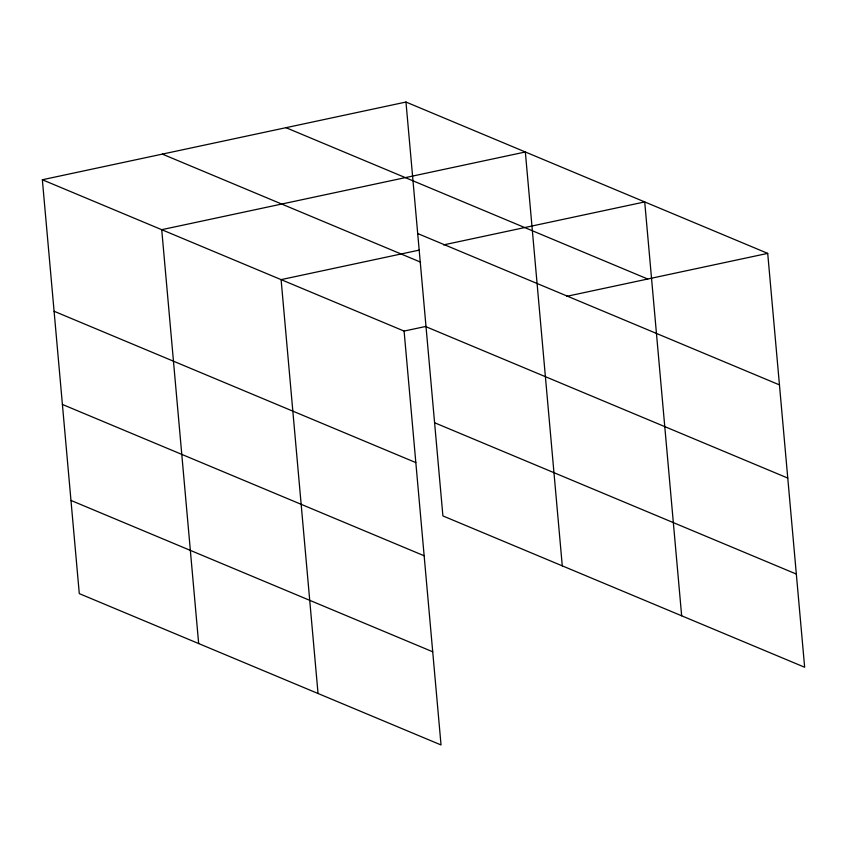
<?xml version="1.0" encoding="UTF-8"?>
<svg xmlns="http://www.w3.org/2000/svg" width="847" height="847" viewBox="0 0 847 847"><rect width="100%" height="100%" fill="white"/><g stroke="black" fill="none" stroke-linecap="round" stroke-linejoin="round"><path stroke-width="1.27" d="M42.35 179.755L404.093 331.082L441.033 744.958L79.29 593.62L42.35 179.755L405.967 102.042L767.71 253.38L804.65 667.245L442.907 515.918L405.967 102.042M419.127 250.13L281.098 279.626L318.038 693.502M443.595 244.899L644.715 201.925L681.655 615.801M404.093 331.082L426.03 326.391M566.59 296.355L767.71 253.38M285.979 127.685L647.722 279.023M417.709 233.55L779.452 384.887M162.349 154.112L420.578 262.136M426.02 326.73L787.763 478.068M434.585 422.738L796.339 574.065M54.092 311.262L415.835 462.589M62.403 404.443L424.146 555.77M70.968 500.439L432.711 651.777M562.281 565.86L525.341 151.984L161.724 229.685L198.664 643.561"/></g></svg>
